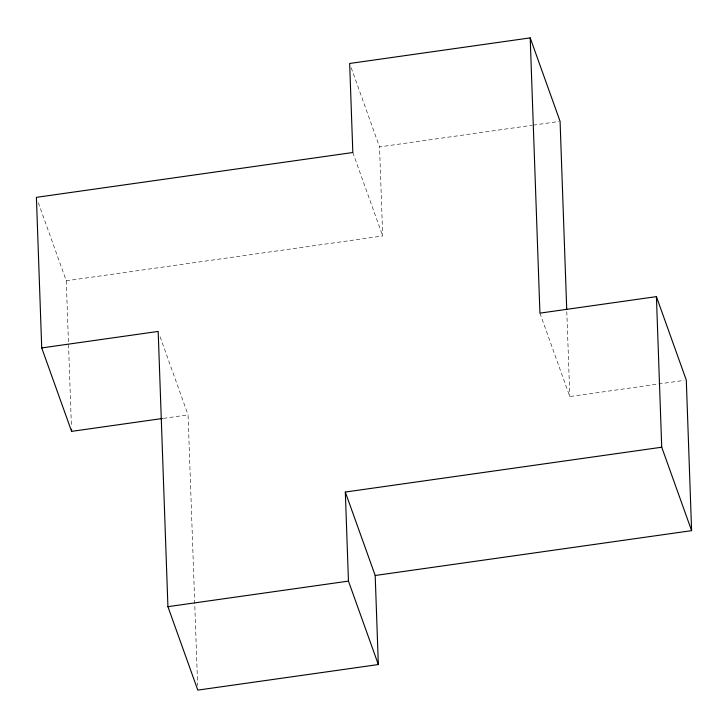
<?xml version="1.0" encoding="UTF-8"?>
<svg xmlns="http://www.w3.org/2000/svg" width="728" height="728" viewBox="0 0 728 728"><rect width="100%" height="100%" fill="white"/><g stroke="black" fill="none" stroke-linecap="round" stroke-linejoin="round"><path stroke-width="0.55" stroke-dasharray="3.64 2.73" d="M351.196 67.75L379.534 146.91L532.041 125.298M533.169 125.134L558.958 121.485M38.311 202.693L66.275 280.781L382.701 235.954L379.534 146.91M163.427 418.363L188.061 414.869L197.634 685.585M539.93 313.14L569.815 396.578L684.047 380.389M352.825 152.516L382.701 235.954M160.105 336.782L188.061 414.869M566.803 311.63L569.815 396.578M66.275 280.781L71.399 425.707"/><path stroke-width="1.09" d="M566.73 309.364L560.078 121.321L530.202 37.883L349.658 63.473L352.825 152.516L36.4 197.343L41.724 347.929L71.599 431.367L162.308 418.518M41.724 347.929L158.185 331.431L167.922 606.679L197.798 690.117L378.333 664.546L375.193 575.484L345.318 492.046L661.725 447.219L691.6 530.657L375.193 575.484M691.6 530.657L686.295 380.071L656.419 296.633L539.93 313.14L530.202 37.883M167.922 606.679L348.457 581.108L378.333 664.546M656.419 296.633L661.725 447.219M345.318 492.046L348.457 581.108M71.526 429.101L71.599 431.367"/></g></svg>
